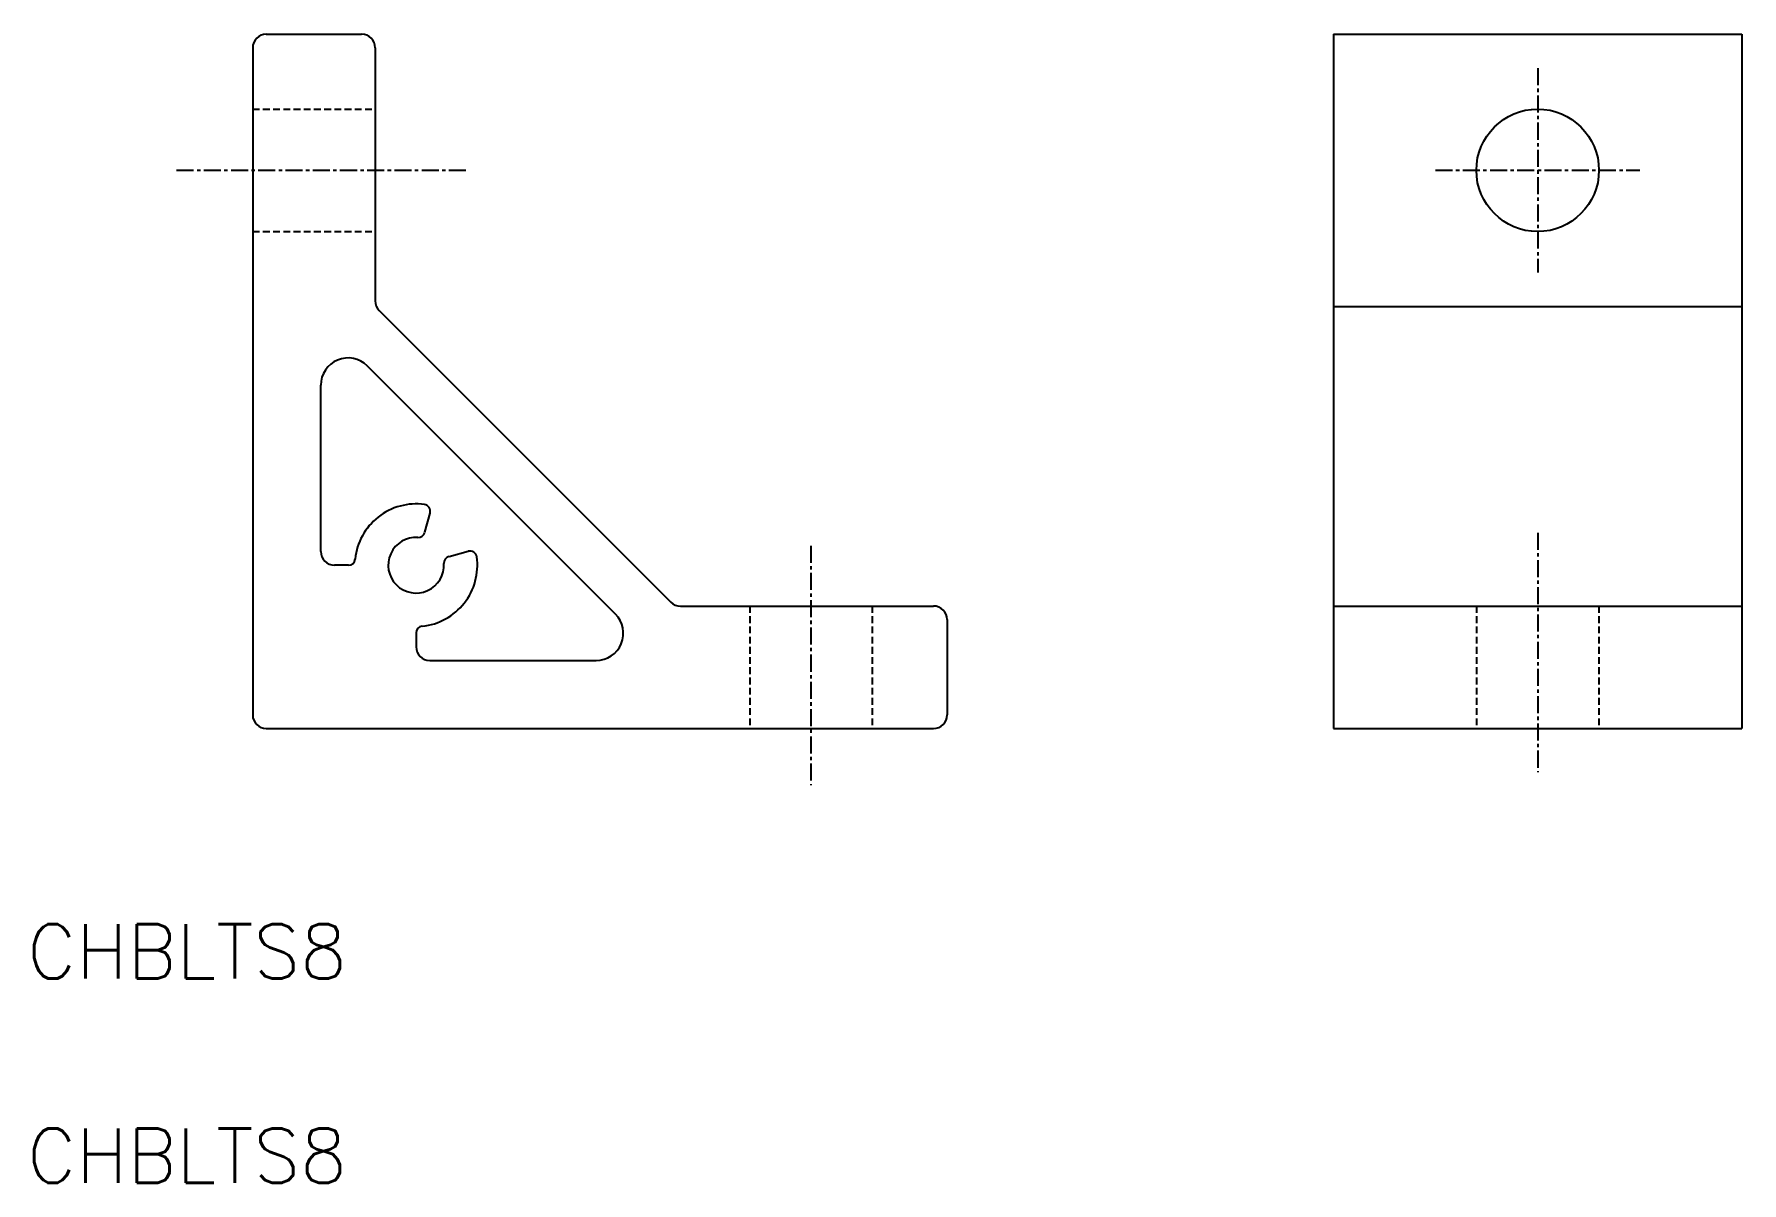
# Model space of a CAD drawing. Extents: x -28 to 97, y -45 to 39.
import ezdxf

# ---------------------------------------------------------------- set-up
doc = ezdxf.new("R2010")
doc.units = 0
doc.linetypes.add('CENTER', pattern=[2, 1.25, -0.25, 0.25, -0.25])
doc.linetypes.add('DASHED', pattern=[0.75, 0.5, -0.25])
doc.layers.get('0').update_dxf_attribs({"linetype": 'CONTINUOUS'})
doc.layers.add('CENTER', color=1, linetype='CENTER')
doc.styles.get("Standard").update_dxf_attribs({"font": 'txt.shx', "bigfont": 'bigfont.shx'})

msp = doc.modelspace()

# ---------------------------------------------------------------- linework, layer by layer
at = {"color": 7, "linetype": 'CONTINUOUS'}
for p, q in [((-11, 39), (-4, 39)), ((67.37, 39), (67.37, -12)), ((67.37, 39), (97.37, 39)), ((97.37, 39), (97.37, -12)), ((-12, 38), (-12, -11)), ((-3, 38), (-3, 19.41)), ((67.37, 19), (97.37, 19)), ((-2.71, 18.71), (18.71, -2.71)), ((14.64, -3.59), (-3.59, 14.64)), ((-7, 1), (-7, 13.22)), ((0.65, 2.42), (1.03, 3.83)), ((-4.97, 0), (-6, 0)), ((2.42, 0.65), (3.83, 1.03)), ((19.41, -3), (38, -3)), ((67.37, -3), (97.37, -3)), ((0, -4.97), (0, -6)), ((39, -4), (39, -11)), ((1, -7), (13.22, -7)), ((-11, -12), (38, -12)), ((67.37, -12), (97.37, -12))]:
    msp.add_line(p, q, dxfattribs=at)
at = {"color": 3, "linetype": 'DASHED'}
for p, q in [((-12, 33.5), (-3, 33.5)), ((-12, 24.5), (-3, 24.5)), ((24.5, -3), (24.5, -12)), ((33.5, -3), (33.5, -12)), ((77.87, -3), (77.87, -12)), ((86.87, -3), (86.87, -12))]:
    msp.add_line(p, q, dxfattribs=at)
at = {"color": 7, "linetype": 'CONTINUOUS'}
msp.add_circle((82.37, 29), 4.5, dxfattribs=at)
for centre, radius, start, end in [((-11, 38), 1, 90, 180), ((-4, 38), 1, 0, 90), ((-2, 19.41), 1, 180, 225), ((-5, 13.22), 2, 45, 180), ((0, 0), 4.5, 82.1805, 174.2608), ((0.54, 3.96), 0.5, 345, 82.1805), ((0, 0), 2.05, 86.3073, 3.6923), ((0.16, 2.54), 0.5, 266.3073, 345), ((-6, 1), 1, 180, 270), ((-4.97, 0.5), 0.5, 270, 354.2608), ((0, 0), 4.5, 275.7392, 7.8192), ((2.54, 0.16), 0.5, 105, 183.6923), ((3.96, 0.54), 0.5, 7.8193, 105), ((13.22, -5), 2, 270, 45), ((19.41, -2), 1, 225, 270), ((38, -4), 1, 0, 90), ((0.5, -4.97), 0.5, 95.7392, 180), ((1, -6), 1, 180, 270), ((-11, -11), 1, 180, 270), ((38, -11), 1, 270, 0)]:
    msp.add_arc(centre, radius, start, end, dxfattribs=at)
msp.add_point((82.37, -12), dxfattribs=at)
at = {"layer": 'CENTER', "color": 1, "linetype": 'CENTER'}
for p, q in [((82.37, 36.5), (82.37, 21.5)), ((-17.59, 29), (3.64, 29)), ((74.87, 29), (89.87, 29)), ((29, 1.43), (29, -16.16)), ((82.37, 2.38), (82.37, -15.21))]:
    msp.add_line(p, q, dxfattribs=at)

# ---------------------------------------------------------------- texts
at = {"color": 7, "linetype": 'CONTINUOUS'}
for p in [(-28.57, -30.36), (-28.57, -45.36)]:
    msp.add_text('CHBLTS8', height=4, dxfattribs=at).set_placement(p)

doc.saveas('drawing.dxf')
